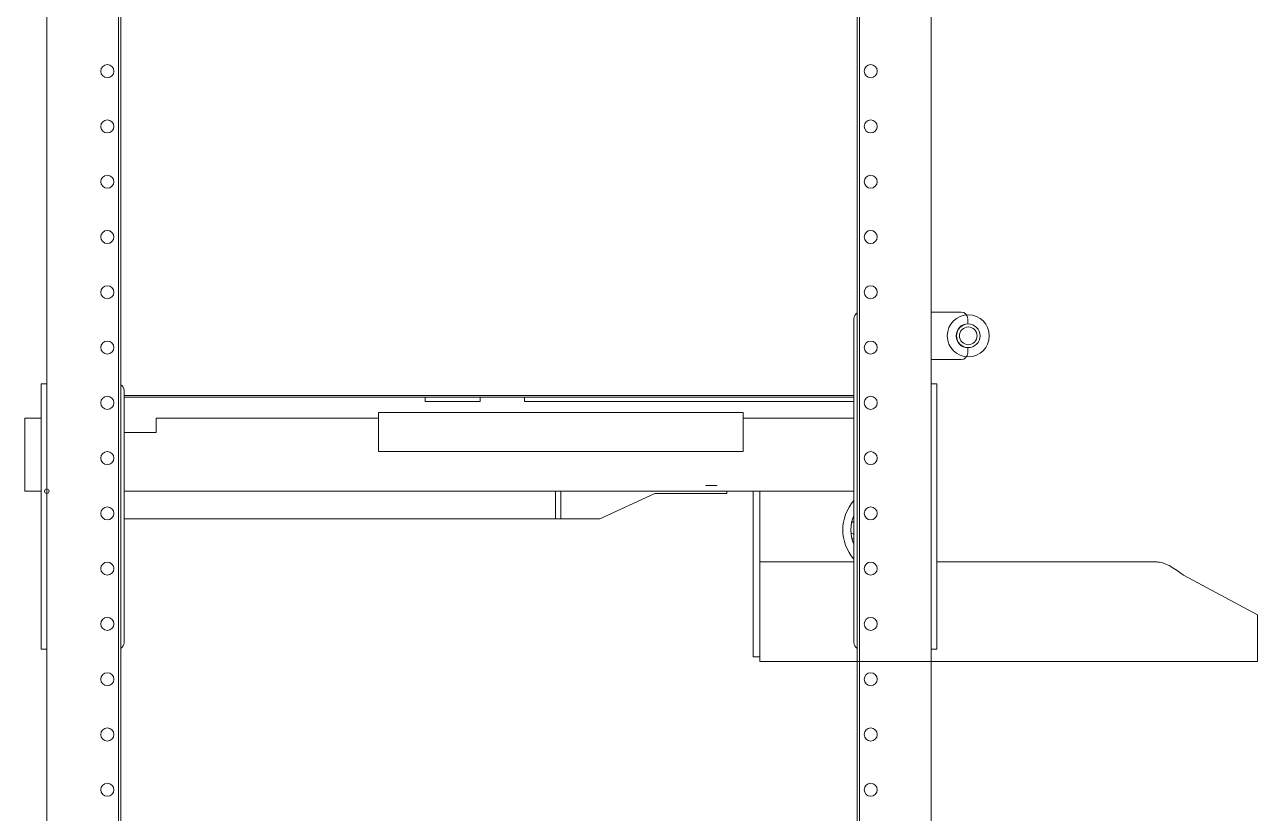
# Model space of a CAD drawing. Header units: millimetres. Extents: x -380 to 34475, y -4 to 3612.
# Drawn here: x 12107 to 13222, y 847 to 1560 of the extents above; entities that cross this region are included whole.
import ezdxf

# ---------------------------------------------------------------- set-up
doc = ezdxf.new("R2010")
doc.units = ezdxf.units.MM
doc.header["$LTSCALE"] = 0.5
doc.layers.add('Видимый контур (ГОСТ)', color=7, linetype='Continuous', lineweight=0)

# ---------------------------------------------------------------- blocks, each defined once
blk = doc.blocks.new('*U34')
at = {"layer": 'Видимый контур (ГОСТ)'}
for p, q in [((65, 0), (65, 2000)), ((735, 0), (735, 2000))]:
    blk.add_line(p, q, dxfattribs=at)
for points in [[(0, 0), (67, 0), (67, 2000), (0, 2000)], [(800, 0), (733, 0), (733, 2000), (800, 2000)]]:
    blk.add_lwpolyline(points, close=True, dxfattribs=at)
for centre in [(54.75, 1518), (745.25, 1518), (54.75, 1468), (745.25, 1468), (54.75, 1418), (745.25, 1418), (54.75, 1368), (745.25, 1368), (54.75, 1318), (745.25, 1318), (54.75, 1268), (745.25, 1268), (54.75, 1218), (745.25, 1218), (54.75, 1168), (745.25, 1168), (54.75, 1118), (745.25, 1118), (54.75, 1068), (745.25, 1068), (54.75, 1018), (745.25, 1018), (54.75, 968), (745.25, 968), (54.75, 918), (745.25, 918), (54.75, 868), (745.25, 868)]:
    blk.add_circle(centre, 5.9, dxfattribs=at)
blk = doc.blocks.new('*U56')
at = {"layer": 'Видимый контур (ГОСТ)'}
for p, q in [((800, 162), (827, 162)), ((730, -137), (730, 156)), ((833, 156), (833, 151.5)), ((833, 129.5), (833, 125)), ((827, 119), (800, 119)), ((-5, 91), (-5, 97)), ((0, 97), (-5, 97)), ((-5, 91), (-5, -137)), ((0, 97), (0, 91)), ((0, -137), (0, 91)), ((70, -137), (70, 91)), ((805, 97), (800, 97)), ((800, 91), (800, 97)), ((800, 91), (800, -137)), ((805, 97), (805, 91)), ((805, -137), (805, 91)), ((70, 86.5), (730, 86.5)), ((70, 85), (342.1, 85)), ((70, 85), (342.1, 85)), ((392.1, 85), (342.1, 85)), ((342.1, 81), (342.1, 85)), ((392.1, 81), (342.1, 81)), ((392.1, 85), (432.1, 85)), ((392.1, 85), (432.1, 85)), ((392.1, 81), (392.1, 85)), ((432.1, 85), (432.1, 81)), ((432.1, 85), (730, 85)), ((432.1, 81), (730, 81)), ((300, 71), (300, 61)), ((630, 71), (300, 71)), ((630, 61), (630, 71)), ((-20, 66), (-5, 66)), ((-20, 66), (-20, 54)), ((99, 66), (300, 66)), ((99, 54), (99, 66)), ((300, 36), (300, 61)), ((630, 66), (730, 66)), ((630, 61), (630, 36)), ((-20, 12), (-20, 54)), ((99, 53), (70, 53)), ((99, 54), (99, 53)), ((630, 36), (300, 36)), ((-20, 12), (-20, 0)), ((-20, 0), (-5, 0)), ((70, 0), (639, 0)), ((70.1, -25), (70.1, 0)), ((596, 5.4), (596, 5)), ((596, 5), (606, 5)), ((606, 5.4), (606, 5)), ((645, 0), (639, 0)), ((639, 0), (639, -150)), ((645, 0), (645, -150)), ((460.1, -25), (460.1, 0)), ((465.1, -25), (465.1, 0)), ((550.1, -2), (500.1, -25)), ((615.1, -2), (550.1, -2)), ((615.1, 0), (615.1, -2)), ((645, 0), (730, 0)), ((460.1, -25), (70.1, -25)), ((460.1, -25), (465.1, -25)), ((500.1, -25), (465.1, -25)), ((645, -64), (730, -64)), ((805, -64), (1002.8, -64)), ((645, -142), (645, -76)), ((1095, -111.9), (1028.1, -76)), ((1095, -111.9), (1095, -142)), ((-5, -143), (-5, -137)), ((-5, -143), (0, -143)), ((0, -137), (0, -143)), ((800, -143), (800, -137)), ((800, -143), (805, -143)), ((805, -137), (805, -143)), ((1095, -154), (1095, -142)), ((645, -150), (639, -150)), ((645, -150), (645, -154)), ((645, -154), (1095, -154))]:
    blk.add_line(p, q, dxfattribs=at)
for centre, radius in [((833.5, 140.5), 19), ((833.5, 140.5), 10.7), ((833.5, 140.5), 8), ((0, 0), 2)]:
    blk.add_circle(centre, radius, dxfattribs=at)
for centre, radius, start, end in [((736, 156), 6, 119.9998, 180), ((827, 156), 6, 0, 90), ((833.5, 140.5), 11, 92.3966, 267.6034), ((827, 125), 6, 270, 0), ((64, 91), 6, 0, 59.9998), ((760, -35), 40, 138.5904, 221.4096), ((760, -35), 32.7, 156.6953, 203.3047), ((731.3, -33.1), 5.85, 102.941, 124.1058), ((731.3, -33.1), 5.85, 228.484, 257.059), ((731.4, -37.8), 5.85, 237.7748, 256.2898), ((64, -137), 6, 300.0002, 0), ((736, -137), 6, 180, 240.0002)]:
    blk.add_arc(centre, radius, start, end, dxfattribs=at)
blk.add_open_spline([(1028.1, -76), (1024.3, -73.1), (1020.4, -70.3), (1016.6, -68.1), (1012.7, -65.9), (1008.9, -64.5), (1005, -64.1), (1004.3, -64), (1003.6, -64), (1002.8, -64)], degree=3, knots=[0, 0, 0, 0, 0.717281, 0.717281, 0.717281, 1.435064, 1.435064, 1.435064, 1.570796, 1.570796, 1.570796, 1.570796], dxfattribs=at)

msp = doc.modelspace()

# ---------------------------------------------------------------- block references
for name, p in [('*U34', (12127.3, 0)), ('*U56', (12127.3, 1138.1))]:
    msp.add_blockref(name, p)

doc.saveas('drawing.dxf')
